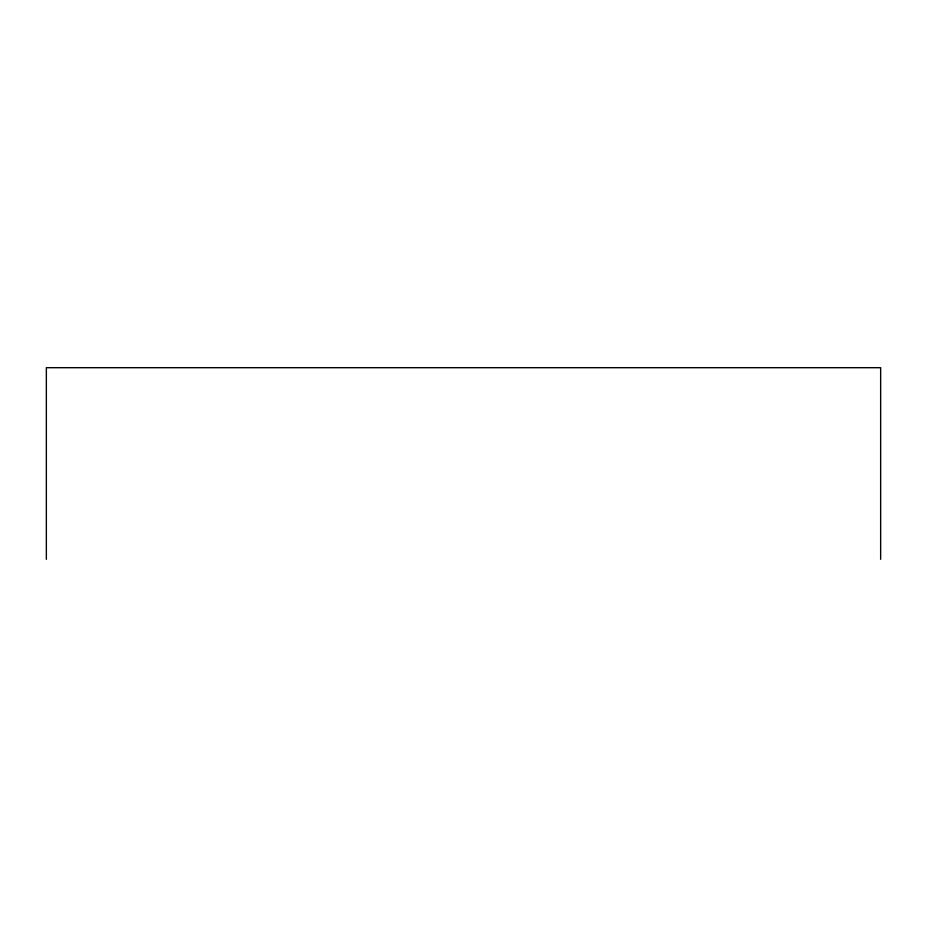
<?xml version="1.0" encoding="UTF-8"?>
<svg xmlns="http://www.w3.org/2000/svg" width="927" height="927" viewBox="0 0 927 927"><rect width="100%" height="100%" fill="white"/><g stroke="black" fill="none" stroke-linecap="round" stroke-linejoin="round"><path stroke-width="1.39" d="M880.65 559.305L880.65 367.695L46.35 367.695L46.35 559.305"/></g></svg>
